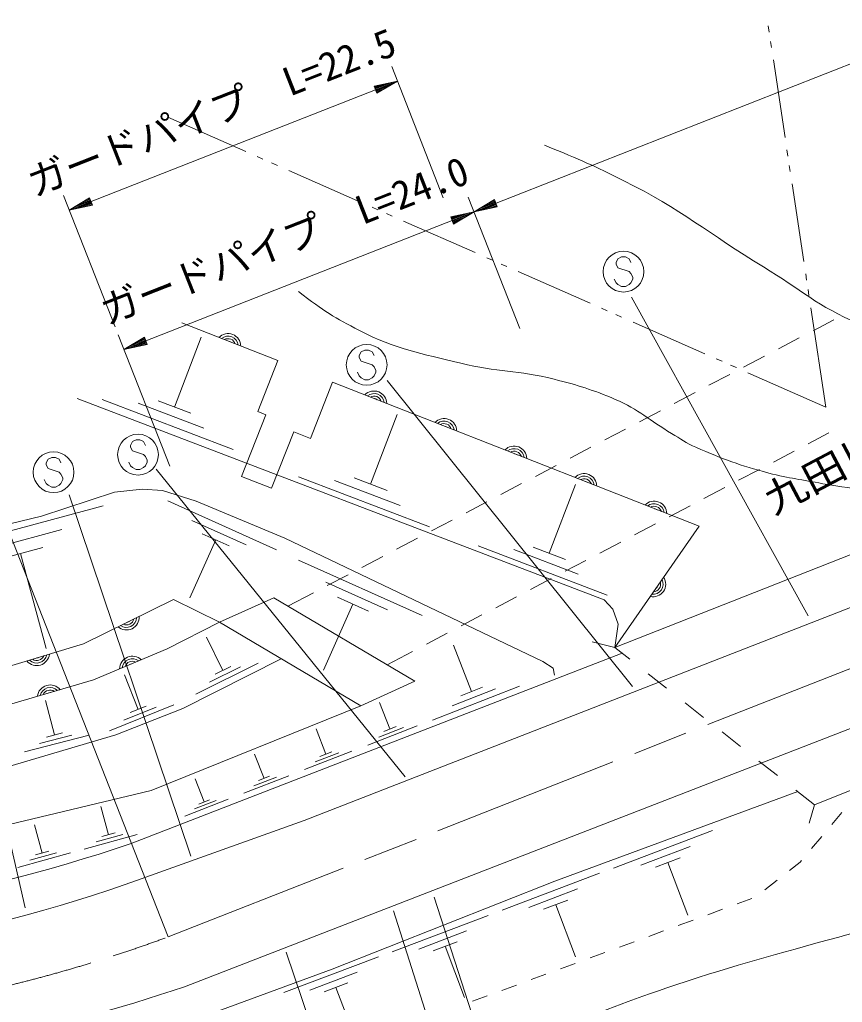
# Model space of a CAD drawing. Units: millimetres, scale not verified. Extents: x 40000 to 680000, y 20000 to 380000.
# Drawn here: x 105748 to 158238, y 257404 to 320086 of the extents above; entities that cross this region are included whole.
import ezdxf
from ezdxf.enums import TextEntityAlignment as Align

# ---------------------------------------------------------------- set-up
doc = ezdxf.new("R2010")
doc.units = ezdxf.units.MM
doc.header["$LTSCALE"] = 1000
doc.linetypes.add('CHAIN', pattern=[18.5, 12, -1.5, 3.5, -1.5])
for name, color, linetype, lineweight in [('M-BGD', 7, 'Continuous', 13), ('M-BMK', 2, 'CHAIN', 13), ('M-BMK-SRVR', 3, 'Continuous', 13), ('M-STR-HTXT', 7, 'Continuous', 13), ('M-STR-STR1', 1, 'Continuous', 13), ('M-STR-STRC', 7, 'Continuous', 13), ('M-STR-STRD', 7, 'Continuous', 13)]:
    doc.layers.add(name, color=color, linetype=linetype, lineweight=lineweight)
doc.styles.add('ＭＳ ゴシック', font='')
doc.styles.get('ＭＳ ゴシック').set_extended_font_data('MS Gothic')

msp = doc.modelspace()

# ---------------------------------------------------------------- linework, layer by layer
at = {"layer": 'M-BGD'}
for p, q in [((153567, 319295), (153507, 319690)), ((153717, 318306), (153657, 318701)), ((154584, 312571), (153836, 317515)), ((115200, 313861), (120176, 311670)), ((154764, 311385), (154704, 311780)), ((120908, 311348), (121274, 311186)), ((121824, 310945), (122190, 310784)), ((122922, 310461), (127498, 308447)), ((154913, 310396), (154853, 310791)), ((155781, 304661), (155033, 309605)), ((128230, 308124), (128596, 307963)), ((129145, 307721), (129511, 307560)), ((130244, 307238), (134820, 305223)), ((135552, 304901), (135918, 304740)), ((136467, 304498), (136833, 304337)), ((137565, 304014), (142142, 302000)), ((155960, 303475), (155900, 303870)), ((156110, 302486), (156050, 302881)), ((142874, 301677), (143240, 301516)), ((157185, 295377), (156229, 301695)), ((143789, 301274), (144155, 301113)), ((157697, 300941), (156369, 300244)), ((122216, 298339), (116105, 300742)), ((144887, 300791), (149463, 298776)), ((115622, 295376), (117324, 299832)), ((155483, 299780), (154155, 299083)), ((150196, 298454), (150562, 298293)), ((153269, 298619), (151941, 297922)), ((120938, 295088), (122216, 298339)), ((151111, 298051), (151477, 297890)), ((151055, 297457), (149727, 296761)), ((152209, 297567), (157185, 295377)), ((125718, 296961), (124308, 293374)), ((119374, 292666), (111018, 295858)), ((148841, 296296), (147513, 295599)), ((117498, 294021), (113320, 295617)), ((116666, 294977), (114577, 295775)), ((119903, 290950), (121451, 294887)), ((121451, 294887), (120938, 295088)), ((128143, 290452), (129845, 294909)), ((146627, 295135), (145299, 294438)), ((144413, 293974), (143085, 293277)), ((123235, 293796), (121825, 290211)), ((123235, 293796), (124308, 293374)), ((157379, 293724), (156050, 293027)), ((142200, 292812), (140871, 292116)), ((155165, 292563), (153836, 291866)), ((139986, 291651), (138657, 290954)), ((121825, 290211), (119903, 290950)), ((131895, 287742), (123539, 290934)), ((129187, 290053), (127098, 290851)), ((152951, 291402), (151622, 290705)), ((130019, 289097), (125841, 290693)), ((137772, 290490), (136443, 289793)), ((139540, 286053), (141215, 290438)), ((150737, 290240), (149408, 289544)), ((99717, 286004), (111077, 289083)), ((115207, 289384), (122134, 286277)), ((135558, 289329), (134229, 288632)), ((148523, 289079), (147195, 288382)), ((116731, 288146), (120195, 286592)), ((133344, 288167), (132015, 287471)), ((146309, 287918), (144981, 287221)), ((102762, 286016), (108442, 287556)), ((117390, 287295), (119122, 286518)), ((118256, 286907), (116598, 283212)), ((131130, 287006), (129801, 286309)), ((143232, 283386), (135010, 286527)), ((144095, 286757), (142767, 286060)), ((104387, 285644), (107227, 286413)), ((105807, 286029), (107449, 279970)), ((128916, 285845), (127588, 285148)), ((141386, 284720), (137275, 286290)), ((140568, 285660), (138512, 286445)), ((123545, 285615), (131422, 282081)), ((141881, 285595), (140553, 284899)), ((126702, 284684), (125374, 283987)), ((125278, 284206), (129217, 282439)), ((139667, 284434), (138339, 283737)), ((124488, 283523), (122868, 282673)), ((118498, 281648), (115570, 283101)), ((127012, 282797), (125127, 278596)), ((126027, 283239), (127997, 282356)), ((137453, 283273), (136125, 282576)), ((135239, 282112), (133911, 281415)), ((133025, 280950), (131697, 280254)), ((118716, 278577), (117662, 280699)), ((134581, 277228), (133433, 280190)), ((112854, 267527), (144190, 279672)), ((130811, 279789), (129191, 278939)), ((116164, 276153), (122433, 279324)), ((120969, 279034), (116989, 277058)), ((119843, 278805), (117853, 277817)), ((119213, 278824), (118218, 278330)), ((113313, 276092), (112429, 278291)), ((137645, 277564), (132091, 275412)), ((136113, 277396), (133336, 276320)), ((135275, 277498), (133887, 276959)), ((107970, 274459), (107402, 276661)), ((129370, 274841), (128717, 276526)), ((115595, 276371), (111472, 274714)), ((114454, 276232), (112392, 275403)), ((113828, 276299), (112797, 275885)), ((108486, 274592), (107454, 274326)), ((125286, 273237), (124661, 274849)), ((131112, 275032), (127954, 273808)), ((130241, 274937), (128662, 274325)), ((129765, 274994), (128975, 274688)), ((110177, 274441), (106048, 273376)), ((109073, 274450), (107009, 273918)), ((126952, 273420), (123931, 272249)), ((126119, 273329), (124609, 272743)), ((125663, 273384), (124908, 273091)), ((121339, 271688), (120743, 273228)), ((117526, 270190), (116956, 271661)), ((122932, 271862), (120045, 270743)), ((122136, 271775), (120692, 271215)), ((121700, 271828), (120979, 271548)), ((119048, 270357), (116290, 269288)), ((118287, 270273), (116908, 269739)), ((117871, 270324), (117182, 270056)), ((111424, 268096), (110927, 269899)), ((157568, 268744), (158213, 269507)), ((107188, 266930), (106692, 268733)), ((143635, 265973), (149950, 268361)), ((113238, 268111), (109857, 267180)), ((112331, 268103), (110640, 267638)), ((111846, 268212), (111001, 267980)), ((156276, 267217), (156922, 267980)), ((107611, 267047), (106765, 266814)), ((145373, 266149), (148531, 267343)), ((109003, 266945), (105622, 266014)), ((108095, 266937), (106405, 266472)), ((146322, 266026), (147900, 266623)), ((155543, 266351), (155630, 266453)), ((147111, 266325), (148385, 262956)), ((154862, 265817), (155543, 266351)), ((136531, 263287), (142749, 265638)), ((153287, 264583), (154074, 265200)), ((138242, 263460), (141351, 264635)), ((139176, 263339), (140731, 263927)), ((151526, 263685), (152465, 264030)), ((139953, 263633), (141207, 260317)), ((149649, 262995), (150587, 263340)), ((129525, 260637), (135645, 262951)), ((147772, 262305), (148710, 262650)), ((131209, 260807), (134269, 261965)), ((145895, 261615), (146833, 261960)), ((132128, 260689), (133658, 261267)), ((132893, 260978), (134127, 257714)), ((144017, 260924), (144956, 261269)), ((122613, 258023), (128637, 260301)), ((142140, 260234), (143079, 260579)), ((140263, 259544), (141202, 259889)), ((124271, 258191), (127283, 259330)), ((138386, 258854), (139325, 259199)), ((125176, 258074), (126682, 258644)), ((125929, 258359), (127144, 255146)), ((136509, 258164), (137448, 258509)), ((134632, 257473), (135570, 257818))]:
    msp.add_line(p, q, dxfattribs=at)
for points in [[(143730, 280034), (149098, 287768), (125718, 296961)], [(109415, 295916), (143039, 283072), (143600, 282481), (143925, 281535), (143730, 280034)], [(79202, 284624), (83659, 284625), (87184, 284792), (91973, 285224), (97560, 286088), (107137, 288416), (111792, 289946), (113555, 290146), (114852, 290046), (117013, 289364), (122667, 287003), (139128, 279155), (139782, 278712), (139870, 278268)], [(79267, 274929), (80073, 274929), (88143, 275561), (95016, 276470), (100647, 277645), (104039, 278520), (109825, 280272), (115570, 283101)], [(118498, 281648), (115169, 279958), (110467, 277969), (104747, 276306), (100424, 275264), (95436, 274344), (86834, 273546), (79281, 272958)], [(116164, 276153), (111885, 274469), (103949, 272135), (94327, 269940), (90314, 269164), (87033, 268721), (82777, 268555), (79310, 268665)], [(79341, 263954), (86864, 264397), (114133, 270926), (127509, 276327)], [(116534, 256152), (125683, 259526), (139894, 265135), (155388, 270845)]]:
    msp.add_lwpolyline(points, dxfattribs=at)
msp.add_lwpolyline([(118498, 281648), (121956, 283211), (130968, 277890), (127509, 276327)], close=True, dxfattribs=at)
for centre, radius, start, end in [((119046, 299249), 812, 1.15334, 135.91361), ((119046, 299249), 650, 7.26913, 129.79782), ((119046, 299249), 488, 18.40181, 118.66513), ((119046, 299249), 325, 52.5911, 84.47584), ((128360, 295587), 812, 1.15334, 135.91361), ((128360, 295587), 650, 7.26913, 129.79782), ((128360, 295587), 488, 18.40181, 118.66513), ((128360, 295587), 325, 52.5911, 84.47584), ((132827, 293830), 812, 1.15334, 135.91361), ((132827, 293830), 650, 7.26913, 129.79782), ((132827, 293830), 488, 18.40181, 118.66513), ((132827, 293830), 325, 52.5911, 84.47584), ((137294, 292074), 812, 1.15334, 135.91361), ((137294, 292074), 650, 7.26913, 129.79782), ((137294, 292074), 488, 18.40181, 118.66513), ((137294, 292074), 325, 52.5911, 84.47584), ((141761, 290317), 812, 1.15334, 135.91361), ((141761, 290317), 650, 7.26913, 129.79782), ((141761, 290317), 488, 18.40181, 118.66513), ((141761, 290317), 325, 52.5911, 84.47584), ((146228, 288560), 812, 1.15334, 135.91361), ((146228, 288560), 650, 7.26913, 129.79782), ((146228, 288560), 488, 18.40181, 118.66513), ((146228, 288560), 325, 52.5911, 84.47584), ((146157, 284079), 812, 257.85255, 32.61282), ((146157, 284079), 650, 263.96834, 26.49703), ((146157, 284079), 488, 275.10102, 15.36434), ((146157, 284079), 325, 309.29031, 341.17505), ((112559, 281967), 812, 228.84234, 3.60261), ((112559, 281967), 650, 234.95813, 357.48682), ((112559, 281967), 488, 246.09081, 346.35413), ((112559, 281967), 325, 280.2801, 312.16484), ((106841, 279695), 812, 219.45998, 354.22025), ((106841, 279695), 650, 225.57577, 348.10446), ((106841, 279695), 488, 236.70846, 336.97178), ((106841, 279695), 325, 270.89775, 302.78249), ((112940, 278675), 812, 45.54776, 180.30803), ((112940, 278675), 650, 51.66355, 174.19224), ((112940, 278675), 488, 62.79624, 163.05956), ((112940, 278675), 325, 96.98553, 128.87027), ((107694, 276837), 812, 38.82889, 173.58916), ((107694, 276837), 650, 44.94468, 167.47337), ((107694, 276837), 488, 56.07737, 156.34068), ((107694, 276837), 325, 90.26666, 122.15139), ((79024, 367792), 105818, 270.17914, 288.64471)]:
    msp.add_arc(centre, radius, start, end, dxfattribs=at)
for points, knots in [([(139243, 312071), (141651, 311114), (142358, 310768), (144297, 309810), (147965, 307999), (149708, 306426), (153210, 304312), (155556, 302895), (156706, 301767), (159240, 300720), (162236, 299482), (163983, 298922), (167132, 298149), (168549, 297801), (169403, 297885), (170812, 297506), (172187, 297136), (172920, 296803), (174271, 296353), (175570, 295920), (176265, 295567), (177596, 295245), (178895, 294929), (179398, 294874), (180976, 294706)], [0, 0, 0, 0, 1, 1, 1, 2, 2, 2, 3, 3, 3, 4, 4, 4, 5, 5, 5, 6, 6, 6, 7, 7, 7, 8, 8, 8, 8]), ([(123532, 302738), (125198, 301477), (125828, 301082), (127434, 300255), (129795, 299038), (131327, 298804), (133907, 298171), (136194, 297610), (137565, 297726), (139849, 297151), (141405, 296759), (142270, 296484), (143751, 295865), (145263, 295233), (145926, 294520), (147342, 293693), (147945, 293340), (148251, 293079), (148894, 292806), (150668, 292052), (151683, 291648), (153549, 291165), (154877, 290822), (155647, 290745), (156993, 290485), (158216, 290249), (158932, 290249), (160126, 289894), (161736, 289417), (162329, 289006), (163993, 288016)], [0, 0, 0, 0, 1, 1, 1, 2, 2, 2, 3, 3, 3, 4, 4, 4, 5, 5, 5, 6, 6, 6, 7, 7, 7, 8, 8, 8, 9, 9, 9, 10, 10, 10, 10]), ([(79575, 229172), (84517, 231426), (85781, 232025), (89799, 233762), (91576, 234530), (92553, 235007), (94358, 235707), (96196, 236420), (97256, 236736), (99130, 237348), (101967, 238276), (103551, 238820), (106424, 239628), (110046, 240646), (112119, 241047), (115755, 242013), (119159, 242918), (121055, 243468), (124448, 244414), (126991, 245124), (128438, 245447), (130952, 246253), (132661, 246802), (133614, 247135), (135268, 247834), (136980, 248558), (137916, 249018), (139584, 249840), (141003, 250540), (141711, 251111), (143170, 251724), (144351, 252220), (145050, 252420), (146301, 252697), (148125, 253100), (149180, 253172), (151042, 253320), (153197, 253491), (154413, 253439), (156574, 253502), (158378, 253555), (159393, 253491), (161194, 253624), (162386, 253711), (163061, 253753), (164233, 253988), (165697, 254283), (166509, 254520), (167910, 255037), (170043, 255824), (171144, 256497), (173169, 257529), (175242, 258586), (176317, 259342), (178396, 260386), (179735, 261059), (180475, 261478), (181892, 261967), (183680, 262584), (184779, 262627), (186663, 262803), (187798, 262909), (188444, 262917), (189581, 262833), (190529, 262763), (191066, 262691), (191982, 262438), (193730, 261955), (194656, 261513), (196359, 260888), (202757, 258540), (206233, 256938), (212650, 254642), (213820, 254223), (214462, 253943), (215659, 253609), (216926, 253254), (217647, 253084), (218941, 252849), (221365, 252407), (222737, 252145), (225199, 252053), (228001, 251949), (229582, 252179), (232358, 252567), (234639, 252885), (235911, 253140), (238140, 253715), (240623, 254356), (242024, 254704), (244435, 255579), (245696, 256037), (246398, 256328), (247569, 256984), (248298, 257393), (248679, 257742), (249136, 258443), (249216, 258566), (249244, 258649), (249271, 258794), (249334, 259137), (249388, 259343), (249325, 259686), (249242, 260132), (248969, 260309), (248649, 260631), (248234, 261048), (247916, 261200), (247380, 261442), (246710, 261744), (246301, 261882), (245569, 261955), (244981, 262014), (244647, 261951), (244057, 261955), (242579, 261965), (241752, 261988), (240274, 262009), (238850, 262030), (238049, 261983), (236627, 262063), (235146, 262146), (234318, 262228), (232845, 262401), (230523, 262673), (229229, 262882), (226928, 263292), (225234, 263595), (224309, 263881), (222632, 264265), (219940, 264881), (218437, 265249), (215743, 265859), (213055, 266468), (211555, 266836), (208854, 267385), (207331, 267695), (206472, 267847), (204937, 268088), (203990, 268236), (203446, 268231), (202505, 268412), (200914, 268719), (200030, 268940), (198480, 269412), (195306, 270378), (193619, 271192), (190483, 272275), (188295, 273031), (187074, 273470), (184863, 274153), (183413, 274601), (182603, 274888), (181108, 275153), (180305, 275295), (179839, 275258), (179028, 275342), (177760, 275472), (177054, 275587), (175786, 275720), (174153, 275891), (173622, 275928), (171597, 276086)], [0, 0, 0, 0, 1, 1, 1, 2, 2, 2, 3, 3, 3, 4, 4, 4, 5, 5, 5, 6, 6, 6, 7, 7, 7, 8, 8, 8, 9, 9, 9, 10, 10, 10, 11, 11, 11, 12, 12, 12, 13, 13, 13, 14, 14, 14, 15, 15, 15, 16, 16, 16, 17, 17, 17, 18, 18, 18, 19, 19, 19, 20, 20, 20, 21, 21, 21, 22, 22, 22, 23, 23, 23, 24, 24, 24, 25, 25, 25, 26, 26, 26, 27, 27, 27, 28, 28, 28, 29, 29, 29, 30, 30, 30, 31, 31, 31, 32, 32, 32, 33, 33, 33, 34, 34, 34, 35, 35, 35, 36, 36, 36, 37, 37, 37, 38, 38, 38, 39, 39, 39, 40, 40, 40, 41, 41, 41, 42, 42, 42, 43, 43, 43, 44, 44, 44, 45, 45, 45, 46, 46, 46, 47, 47, 47, 48, 48, 48, 49, 49, 49, 50, 50, 50, 51, 51, 51, 52, 52, 52, 53, 53, 53, 54, 54, 54, 54]), ([(107629, 248151), (107796, 247984), (107891, 247913), (108096, 247826), (108398, 247697), (108608, 247789), (108937, 247802), (109634, 247830), (110008, 248001), (110690, 248150), (113942, 248862), (115732, 249399), (118969, 250182), (121656, 250833), (123163, 251189), (125858, 251803), (128965, 252512), (130771, 252646), (133828, 253546), (136191, 254241), (137454, 254819), (139771, 255653), (142837, 256757), (144513, 257492), (147606, 258517), (151626, 259849), (153926, 260444), (158008, 261570), (160384, 262225), (161713, 262613), (164127, 263110), (167210, 263744), (168999, 263730), (172110, 264204), (174683, 264595), (176102, 264953), (178675, 265339), (179562, 265472), (180075, 265445), (180954, 265627), (182068, 265858), (182725, 265906), (183781, 266329), (184517, 266624), (184946, 266835), (185510, 267392), (185788, 267666), (185890, 267894), (185979, 268274), (186057, 268612), (185993, 268826), (185889, 269157), (185764, 269552), (185583, 269729), (185330, 270057), (184904, 270612), (184621, 270904), (184052, 271309), (183219, 271901), (182608, 271997), (181638, 272318), (180575, 272670), (179954, 272803), (178846, 272966), (177801, 273121), (177202, 273142), (176145, 273128), (175277, 273117), (174782, 273113), (173929, 272948), (172927, 272754), (172370, 272588), (171426, 272201), (170462, 271805), (169990, 271440), (169066, 270958), (168336, 270576), (167938, 270338), (167193, 269985), (166729, 269766), (166483, 269594), (165987, 269463), (165461, 269324), (165143, 269339), (164600, 269355), (163990, 269373), (163632, 269367), (163051, 269553), (162429, 269752), (162126, 270000), (161610, 270400), (161295, 270643), (161112, 270785), (160871, 271102), (160720, 271302), (160663, 271386), (160526, 271642)], [0, 0, 0, 0, 1, 1, 1, 2, 2, 2, 3, 3, 3, 4, 4, 4, 5, 5, 5, 6, 6, 6, 7, 7, 7, 8, 8, 8, 9, 9, 9, 10, 10, 10, 11, 11, 11, 12, 12, 12, 13, 13, 13, 14, 14, 14, 15, 15, 15, 16, 16, 16, 17, 17, 17, 18, 18, 18, 19, 19, 19, 20, 20, 20, 21, 21, 21, 22, 22, 22, 23, 23, 23, 24, 24, 24, 25, 25, 25, 26, 26, 26, 27, 27, 27, 28, 28, 28, 29, 29, 29, 30, 30, 30, 31, 31, 31, 32, 32, 32, 32]), ([(96016, 228434), (98449, 229952), (99128, 230477), (101284, 231474), (101818, 231720), (102102, 231901), (102662, 232081), (103319, 232293), (103718, 232307), (104405, 232365), (105299, 232441), (105804, 232375), (106701, 232392), (107546, 232408), (108020, 232385), (108863, 232446), (109848, 232518), (110415, 232507), (111375, 232743), (112318, 232975), (112844, 233147), (113726, 233554), (114960, 234123), (115559, 234621), (116697, 235364), (118147, 236310), (118848, 237000), (120291, 237958), (122275, 239275), (123393, 240017), (125505, 241118), (127034, 241916), (127927, 242311), (129557, 242875), (130997, 243372), (131826, 243593), (133312, 243928), (134670, 244234), (135466, 244223), (136825, 244523), (138465, 244885), (139355, 245208), (140958, 245711), (143703, 246572), (145182, 247235), (147928, 248089), (150338, 248838), (151685, 249285), (154142, 249858), (155144, 250092), (155713, 250206), (156736, 250318), (158174, 250475), (158991, 250406), (160437, 250426), (162600, 250455), (163814, 250324), (165975, 250412), (167467, 250473), (168318, 250434), (169785, 250709), (171100, 250956), (171852, 251176), (173027, 251817), (174090, 252397), (174554, 252934), (175485, 253708), (176681, 254702), (177206, 255434), (178457, 256356), (179636, 257225), (180380, 257616), (181726, 258193), (183370, 258898), (184373, 259112), (186130, 259449), (187558, 259724), (188378, 259784), (189831, 259854), (190843, 259904), (191420, 259985), (192425, 259854), (193313, 259739), (193822, 259625), (194640, 259260), (195875, 258710), (196471, 258212), (197639, 257531), (201569, 255241), (203648, 253741), (207662, 251601), (208278, 251272), (208603, 251039), (209256, 250790), (210385, 250361), (211024, 250117), (212201, 249845), (213225, 249608), (213806, 249494), (214848, 249359), (216642, 249125), (217662, 249147), (219468, 249048), (222378, 248889), (224010, 248815), (226925, 248778), (230238, 248735), (231341, 248780), (235408, 248913)], [0, 0, 0, 0, 1, 1, 1, 2, 2, 2, 3, 3, 3, 4, 4, 4, 5, 5, 5, 6, 6, 6, 7, 7, 7, 8, 8, 8, 9, 9, 9, 10, 10, 10, 11, 11, 11, 12, 12, 12, 13, 13, 13, 14, 14, 14, 15, 15, 15, 16, 16, 16, 17, 17, 17, 18, 18, 18, 19, 19, 19, 20, 20, 20, 21, 21, 21, 22, 22, 22, 23, 23, 23, 24, 24, 24, 25, 25, 25, 26, 26, 26, 27, 27, 27, 28, 28, 28, 29, 29, 29, 30, 30, 30, 31, 31, 31, 32, 32, 32, 33, 33, 33, 34, 34, 34, 35, 35, 35, 36, 36, 36, 36])]:
    msp.add_open_spline(points, degree=3, knots=knots, dxfattribs=at)
at = {"layer": 'M-BMK'}
msp.add_line((115217, 261577), (174504, 284890), dxfattribs=at)
msp.add_arc((83020, 348856), 93028, 268.25994, 290.24874, dxfattribs=at)
at = {"layer": 'M-BMK-SRVR'}
msp.add_line((115217, 261577), (100714, 298488), dxfattribs=at)
at = {"layer": 'M-STR-HTXT'}
for p, q in [((134737, 307832), (210165, 337467)), ((132776, 308721), (129485, 317098)), ((108910, 307940), (129851, 316167)), ((129851, 316167), (128363, 315852)), ((128661, 315915), (128382, 315805)), ((128400, 315759), (128958, 315978)), ((129256, 316041), (128418, 315712)), ((128437, 315665), (129553, 316104)), ((129851, 316167), (128455, 315619)), ((128473, 315572), (129590, 316011)), ((129851, 316167), (128546, 315386)), ((128363, 315852), (128546, 315386)), ((129329, 315855), (128491, 315526)), ((128510, 315479), (129068, 315699)), ((128807, 315542), (128528, 315433)), ((111835, 300494), (108544, 308870)), ((108910, 307940), (110214, 308721)), ((108910, 307940), (110306, 308488)), ((110287, 308535), (109170, 308096)), ((110324, 308442), (109207, 308003)), ((109431, 308252), (110269, 308581)), ((109505, 308066), (110342, 308395)), ((110251, 308628), (109692, 308408)), ((109953, 308565), (110233, 308674)), ((110397, 308256), (110214, 308721)), ((137662, 300386), (134371, 308763)), ((134737, 307832), (136042, 308613)), ((136115, 308427), (134998, 307988)), ((135259, 308144), (136097, 308473)), ((136078, 308520), (135520, 308301)), ((135781, 308457), (136060, 308566)), ((136225, 308148), (136042, 308613)), ((108910, 307940), (110397, 308256)), ((110361, 308349), (109802, 308129)), ((110100, 308192), (110379, 308302)), ((112399, 299056), (134737, 307832)), ((134737, 307832), (133249, 307516)), ((133323, 307330), (134439, 307769)), ((134737, 307832), (133341, 307283)), ((134737, 307832), (133432, 307051)), ((134737, 307832), (136133, 308380)), ((134737, 307832), (136225, 308148)), ((136151, 308334), (135035, 307895)), ((135332, 307958), (136170, 308287)), ((136188, 308241), (135630, 308021)), ((135927, 308084), (136206, 308194)), ((133249, 307516), (133432, 307051)), ((133547, 307579), (133268, 307469)), ((133286, 307423), (133844, 307642)), ((134142, 307705), (133304, 307376)), ((133359, 307237), (134476, 307676)), ((134215, 307519), (133377, 307190)), ((133396, 307144), (133954, 307363)), ((133693, 307207), (133414, 307097)), ((115325, 291610), (112034, 299986)), ((112399, 299056), (113704, 299837)), ((113777, 299651), (112660, 299212)), ((112921, 299368), (113759, 299697)), ((113741, 299744), (113182, 299524)), ((113443, 299681), (113722, 299790)), ((113887, 299371), (113704, 299837)), ((112399, 299056), (113795, 299604)), ((112399, 299056), (113887, 299371)), ((113814, 299558), (112697, 299119)), ((112994, 299182), (113832, 299511)), ((113850, 299464), (113292, 299245)), ((113589, 299308), (113869, 299418))]:
    msp.add_line(p, q, dxfattribs=at)
at = {"layer": 'M-STR-STR1'}
for p, q in [((144671, 279292), (143730, 280034)), ((147027, 277435), (145849, 278364)), ((149383, 275578), (148205, 276507)), ((151739, 273721), (150561, 274650)), ((154095, 271864), (152917, 272793)), ((156452, 270007), (155274, 270935))]:
    msp.add_line(p, q, dxfattribs=at)
for points in [[(142282, 280404), (143730, 280034), (219219, 309771), (219818, 310613)], [(231523, 299434), (230481, 299722), (156452, 270007), (156119, 268832)]]:
    msp.add_lwpolyline(points, dxfattribs=at)
at = {"layer": 'M-STR-STRC'}
for p, q in [((143922, 304840), (143804, 304604)), ((144158, 304958), (143922, 304840)), ((144395, 304958), (144158, 304958)), ((144631, 304840), (144395, 304958)), ((144749, 304604), (144631, 304840)), ((143804, 304604), (143804, 304486)), ((143804, 304486), (143922, 304249)), ((143922, 304249), (144631, 304013)), ((144631, 304013), (144749, 303895)), ((143804, 303304), (143686, 303540)), ((144749, 303895), (144868, 303658)), ((144868, 303540), (144749, 303304)), ((144868, 303658), (144868, 303540)), ((143922, 303186), (143804, 303304)), ((144158, 303068), (143922, 303186)), ((144395, 303068), (144158, 303068)), ((144631, 303186), (144395, 303068)), ((144749, 303304), (144631, 303186)), ((156049, 282067), (144779, 302381)), ((127772, 299010), (127536, 298892)), ((128009, 299010), (127772, 299010)), ((128245, 298892), (128009, 299010)), ((127536, 298892), (127418, 298656)), ((127418, 298656), (127418, 298537)), ((127418, 298537), (127536, 298301)), ((128363, 298656), (128245, 298892)), ((127536, 298301), (128245, 298065)), ((128245, 298065), (128363, 297946)), ((128363, 297946), (128481, 297710)), ((127418, 297356), (127300, 297592)), ((127536, 297237), (127418, 297356)), ((127772, 297119), (127536, 297237)), ((128009, 297119), (127772, 297119)), ((128245, 297237), (128009, 297119)), ((128363, 297356), (128245, 297237)), ((128481, 297592), (128363, 297356)), ((128481, 297710), (128481, 297592)), ((144851, 277545), (129203, 297069)), ((112946, 293168), (112827, 292932)), ((112827, 292932), (112827, 292813)), ((112827, 292813), (112946, 292577)), ((113182, 293286), (112946, 293168)), ((113418, 293286), (113182, 293286)), ((113655, 293168), (113418, 293286)), ((113773, 292932), (113655, 293168)), ((107795, 292164), (107558, 292046)), ((108031, 292164), (107795, 292164)), ((108268, 292046), (108031, 292164)), ((112946, 292577), (113655, 292341)), ((113655, 292341), (113773, 292223)), ((113773, 292223), (113891, 291986)), ((107558, 292046), (107440, 291809)), ((107440, 291809), (107440, 291691)), ((107440, 291691), (107558, 291455)), ((108386, 291809), (108268, 292046)), ((112827, 291632), (112709, 291868)), ((112946, 291513), (112827, 291632)), ((113182, 291395), (112946, 291513)), ((113655, 291513), (113418, 291395)), ((113773, 291632), (113655, 291513)), ((113891, 291868), (113773, 291632)), ((113891, 291986), (113891, 291868)), ((107558, 291455), (108268, 291218)), ((108268, 291218), (108386, 291100)), ((108386, 291100), (108504, 290864)), ((108504, 290864), (108504, 290746)), ((113418, 291395), (113182, 291395)), ((130351, 271790), (114464, 291410)), ((107440, 290509), (107322, 290746)), ((107558, 290391), (107440, 290509)), ((107795, 290273), (107558, 290391)), ((108031, 290273), (107795, 290273)), ((108268, 290391), (108031, 290273)), ((108386, 290509), (108268, 290391)), ((108504, 290746), (108386, 290509)), ((116665, 266718), (108913, 289783)), ((106090, 263440), (100586, 287558)), ((132190, 264118), (135635, 253446)), ((129606, 263233), (136305, 242129)), ((122763, 260601), (126304, 250025))]:
    msp.add_line(p, q, dxfattribs=at)
for centre in [(144277, 304013), (127891, 298065), (113300, 292341), (107913, 291218)]:
    msp.add_circle(centre, 1300, dxfattribs=at)
at = {"layer": 'M-STR-STRD'}
msp.add_line((116266, 258391), (229823, 302438), dxfattribs=at)
msp.add_lwpolyline([(113502, 265277), (123894, 269012), (227213, 309281), (230604, 310500), (233930, 311542)], dxfattribs=at)
for centre, radius, start, end in [((79339, 360909), 101552, 270.01892, 289.65855), ((76019, 379401), 127528, 276.41232, 288.39693)]:
    msp.add_arc(centre, radius, start, end, dxfattribs=at)

# ---------------------------------------------------------------- texts
at = {"layer": 'M-BGD', "style": 'ＭＳ ゴシック', "width": 1.1}
msp.add_text('九田川水管橋', height=1833, rotation=27.845, dxfattribs=at).set_placement((161395, 291853), align=Align.BOTTOM_CENTER)
at = {"layer": 'M-STR-HTXT', "style": 'ＭＳ ゴシック'}
for s, p in [('ガードパイプ\u3000L=22.5', (118516, 312823)), ('ガードパイプ\u3000L=24.0', (123163, 304636))]:
    msp.add_text(s, height=1833, rotation=21.449, dxfattribs=at).set_placement(p, align=Align.BOTTOM_CENTER)

doc.saveas('drawing.dxf')
